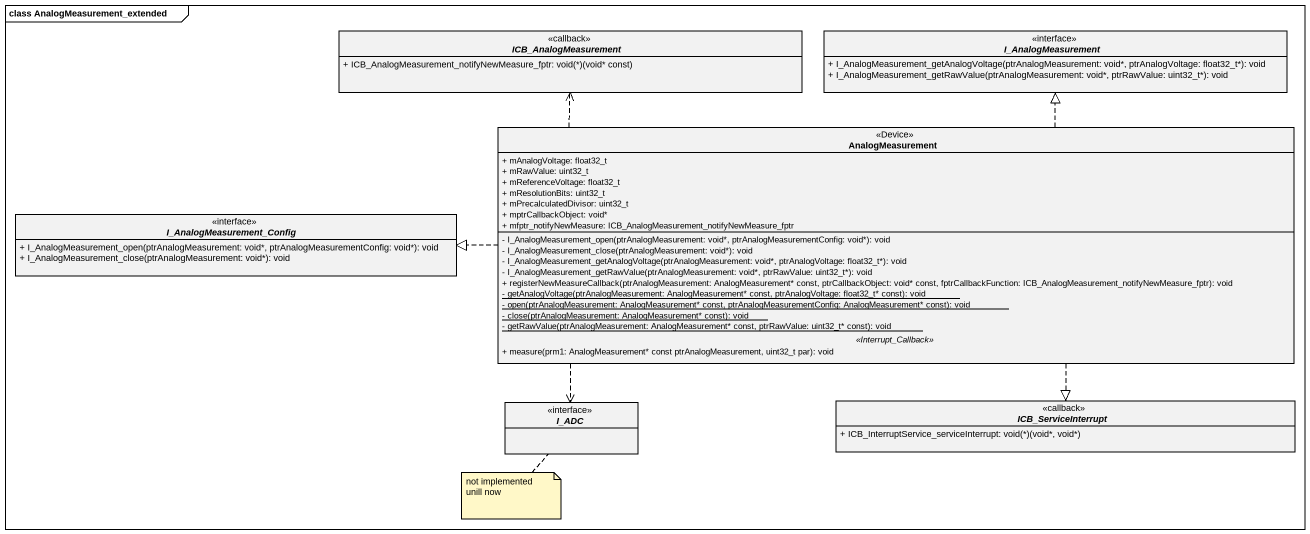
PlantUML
@startuml
mainframe class AnalogMeasurement_extended
hide circle
hide empty members
skinparam classAttributeIconSize 0
interface ICB_AnalogMeasurement <<callback>> {
  {field} + ICB_AnalogMeasurement_notifyNewMeasure_fptr: void(*)(void* const)
}
interface I_AnalogMeasurement {
  + I_AnalogMeasurement_getAnalogVoltage(ptrAnalogMeasurement: void*, ptrAnalogVoltage: float32_t*): void
  + I_AnalogMeasurement_getRawValue(ptrAnalogMeasurement: void*, ptrRawValue: uint32_t*): void
}
class AnalogMeasurement <<Device>> {
  + mAnalogVoltage: float32_t
  + mRawValue: uint32_t
  + mReferenceVoltage: float32_t
  + mResolutionBits: uint32_t
  + mPrecalculatedDivisor: uint32_t
  + mptrCallbackObject: void*
  + mfptr_notifyNewMeasure: ICB_AnalogMeasurement_notifyNewMeasure_fptr
  --
  - I_AnalogMeasurement_open(ptrAnalogMeasurement: void*, ptrAnalogMeasurementConfig: void*): void
  - I_AnalogMeasurement_close(ptrAnalogMeasurement: void*): void
  - I_AnalogMeasurement_getAnalogVoltage(ptrAnalogMeasurement: void*, ptrAnalogVoltage: float32_t*): void
  - I_AnalogMeasurement_getRawValue(ptrAnalogMeasurement: void*, ptrRawValue: uint32_t*): void
  + registerNewMeasureCallback(ptrAnalogMeasurement: AnalogMeasurement* const, ptrCallbackObject: void* const, fptrCallbackFunction: ICB_AnalogMeasurement_notifyNewMeasure_fptr): void
  {static} - getAnalogVoltage(ptrAnalogMeasurement: AnalogMeasurement* const, ptrAnalogVoltage: float32_t* const): void
  {static} - open(ptrAnalogMeasurement: AnalogMeasurement* const, ptrAnalogMeasurementConfig: AnalogMeasurement* const): void
  {static} - close(ptrAnalogMeasurement: AnalogMeasurement* const): void
  {static} - getRawValue(ptrAnalogMeasurement: AnalogMeasurement* const, ptrRawValue: uint32_t* const): void
  .. <<Interrupt_Callback>> ..
  + measure(prm1: AnalogMeasurement* const ptrAnalogMeasurement, uint32_t par): void
}
interface I_AnalogMeasurement_Config {
  + I_AnalogMeasurement_open(ptrAnalogMeasurement: void*, ptrAnalogMeasurementConfig: void*): void
  + I_AnalogMeasurement_close(ptrAnalogMeasurement: void*): void
}
interface I_ADC
interface ICB_ServiceInterrupt <<callback>> {
  {field} + ICB_InterruptService_serviceInterrupt: void(*)(void*, void*)
}
AnalogMeasurement .left.> ICB_AnalogMeasurement
AnalogMeasurement .up.|> I_AnalogMeasurement
AnalogMeasurement .left.|> I_AnalogMeasurement_Config
AnalogMeasurement .left.> I_ADC
AnalogMeasurement ..|> ICB_ServiceInterrupt
note bottom of I_ADC : not implemented unill now
@enduml
